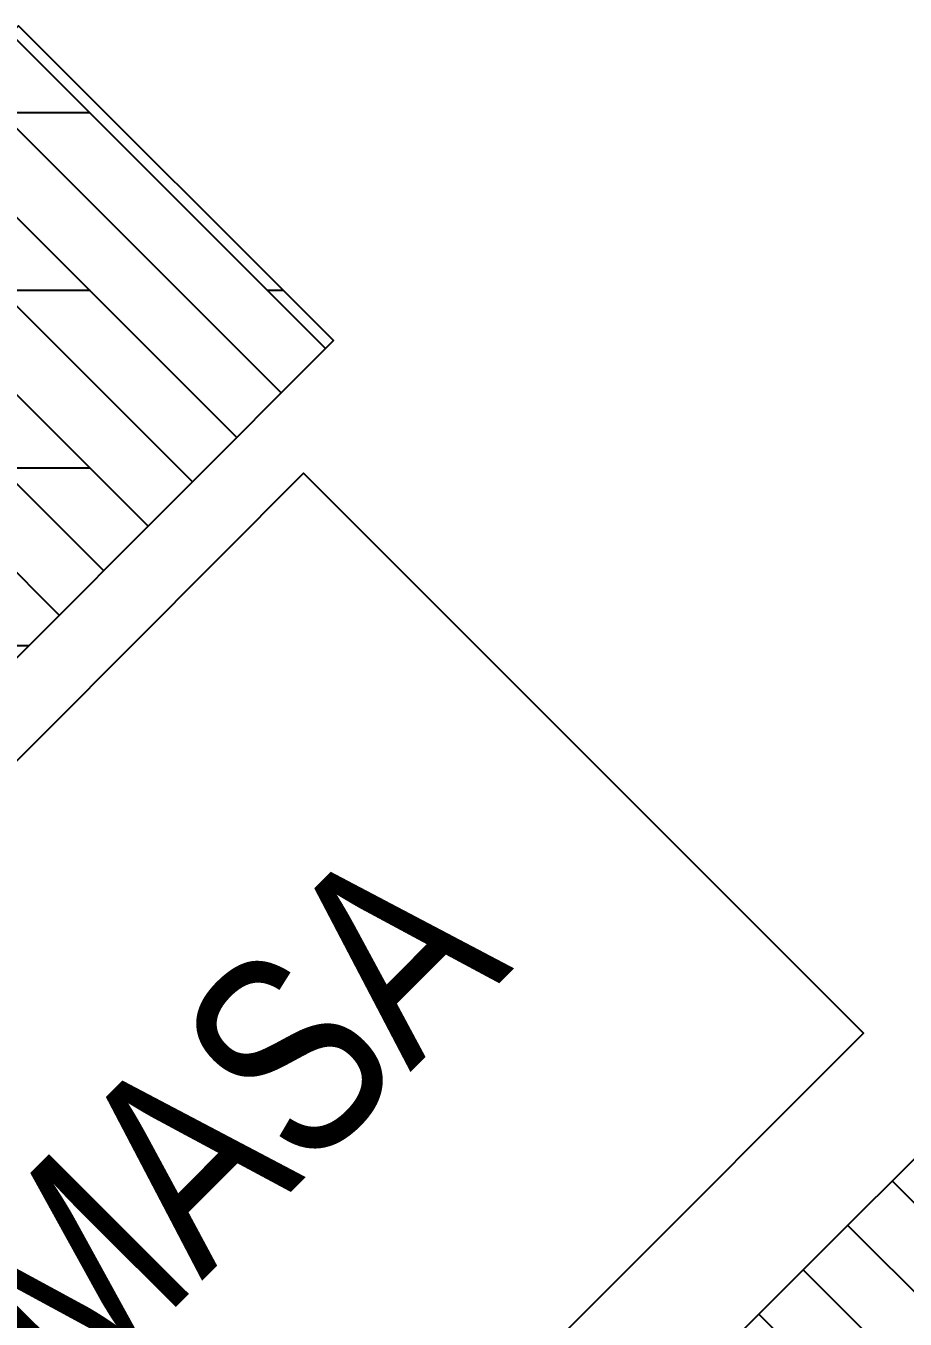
# Model space of a CAD drawing. Extents: x 58467 to 79089, y -33726 to -17391.
# Drawn here: x 69355 to 69443.9, y -21105.3 to -20974.6 of the extents above; entities that cross this region are included whole.
import ezdxf

# ---------------------------------------------------------------- set-up
doc = ezdxf.new("R2010")
doc.units = 0
doc.header["$LTSCALE"] = 100
for name, color, linetype in [('BA_furn', 134, 'Continuous'), ('BA_mat_timber', 44, 'Continuous'), ('BA_text_material', 12, 'Continuous')]:
    doc.layers.add(name, color=color, linetype=linetype)
doc.styles.add('text2', font='arial.ttf', dxfattribs={"width": 0.8})
pattern_1 = [(135.014626, (26786.514, 12448.2046), (-4.4889817, -4.49127415), []), (180.014626, (26786.514, 12448.205), (0.004585, -17.9604994), [8.980256, -17.960512])]

msp = doc.modelspace()

# ---------------------------------------------------------------- hatches: boundary and pattern name
at = {"layer": 'BA_mat_timber'}
h = msp.add_hatch(dxfattribs=at)
h.set_pattern_fill('DOLMIT', color=256, angle=135.0146)
h.set_pattern_definition(pattern_1)
h.paths.add_polyline_path([(69290.83, -21101.82), (69386.08, -21006.4), (69354.26, -20974.59), (69259, -21070.01)])
h = msp.add_hatch(dxfattribs=at)
h.set_pattern_fill('DOLMIT', color=256, angle=135.0146)
h.set_pattern_definition(pattern_1)
h.paths.add_polyline_path([(69361.52, -21172.31), (69456.89, -21077.01), (69488.72, -21108.82), (69393.34, -21204.13)])

# ---------------------------------------------------------------- linework, layer by layer
at = {"layer": 'BA_furn'}
msp.add_lwpolyline([(69361.92, -21154.24), (69305.41, -21097.76), (69383.04, -21019.82), (69439.65, -21076.41)], close=True, dxfattribs=at)
at = {"layer": 'BA_mat_timber'}
for points in [[(69290.83, -21101.82), (69386.08, -21006.4), (69354.26, -20974.59), (69259, -21070.01)], [(69361.52, -21172.31), (69456.89, -21077.01), (69488.72, -21108.82), (69393.34, -21204.13)]]:
    msp.add_lwpolyline(points, close=True, dxfattribs=at)

# ---------------------------------------------------------------- texts
at = {"layer": 'BA_text_material', "style": 'text2', "width": 0.8}
msp.add_text('*MASA', height=20, rotation=45.0515, dxfattribs=at).set_placement((69353.47, -21120.81, 144432.63))

doc.saveas('drawing.dxf')
